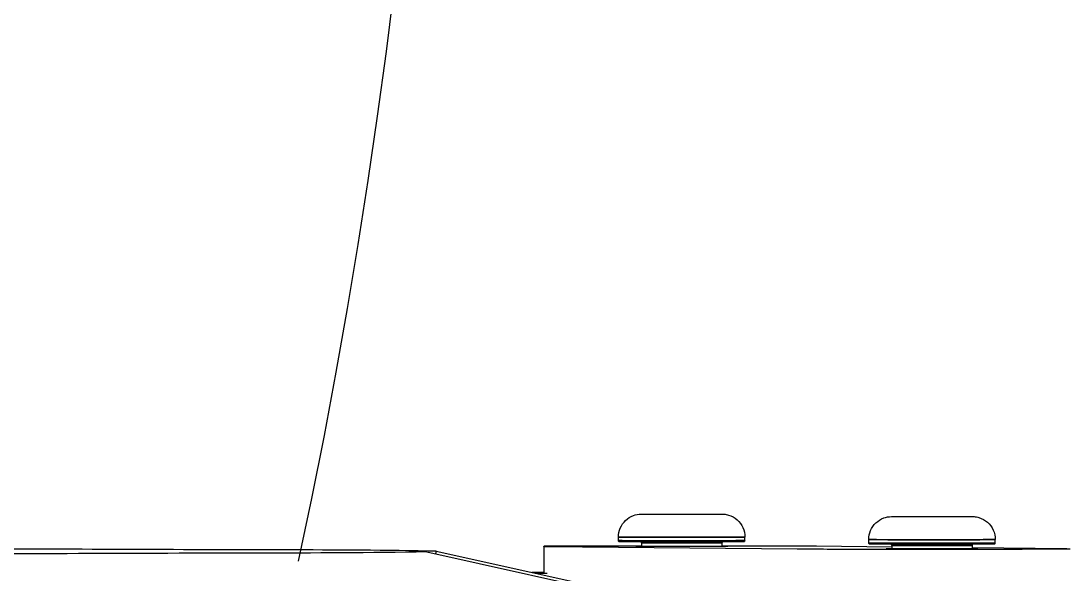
# Model space of a CAD drawing. Header units: millimetres. Extents: x 13935 to 21534, y -198 to 9202.
# Drawn here: x 15318.09 to 15363.69, y 1910.23 to 1934.26 of the extents above; entities that cross this region are included whole.
import ezdxf

# ---------------------------------------------------------------- set-up
doc = ezdxf.new("R2010")
doc.units = ezdxf.units.MM
doc.header["$LTSCALE"] = 326.7
doc.linetypes.add('DASHED', pattern=[0.2, 0.1, -0.1])
doc.layers.get('0').update_dxf_attribs({"linetype": 'CONTINUOUS'})

msp = doc.modelspace()

# ---------------------------------------------------------------- linework, layer by layer
at = {"color": 0, "linetype": 'Continuous', "lineweight": 30}
for p, q in [((15344.05925, 1911.68231), (15344.05925, 1911.83231)), ((15349.55194, 1911.83188), (15349.55925, 1911.83231)), ((15349.55925, 1911.68231), (15349.55925, 1911.83231)), ((15340.80925, 1911.43231), (15340.80925, 1910.23231)), ((15340.9474, 1911.4296), (15351.82833, 1911.32419)), ((15344.05925, 1911.68231), (15344.0632, 1911.68262)), ((15344.12671, 1911.63165), (15344.11968, 1911.63179)), ((15344.14351, 1911.6314), (15344.12671, 1911.63165)), ((15344.20231, 1911.63082), (15344.14351, 1911.6314)), ((15344.51377, 1911.6293), (15344.20231, 1911.63082)), ((15345.02874, 1911.62802), (15344.51377, 1911.6293)), ((15345.05925, 1911.5824), (15345.06022, 1911.58237)), ((15345.05925, 1911.58231), (15345.05925, 1911.43028)), ((15345.07161, 1911.58196), (15345.0726, 1911.58195)), ((15345.07161, 1911.58196), (15345.07214, 1911.58195)), ((15346.8205, 1911.6266), (15346.81236, 1911.6266)), ((15348.55261, 1911.58199), (15348.5515, 1911.58196)), ((15348.55925, 1911.5824), (15348.55458, 1911.58204)), ((15348.5546, 1911.58213), (15348.55897, 1911.58234)), ((15348.55925, 1911.58231), (15348.55925, 1911.43028)), ((15348.5895, 1911.62801), (15348.58248, 1911.628)), ((15348.60092, 1911.62804), (15348.5895, 1911.62801)), ((15348.60516, 1911.62805), (15348.60025, 1911.62804)), ((15348.60599, 1911.62805), (15348.60092, 1911.62804)), ((15349.55191, 1911.68188), (15349.55708, 1911.68208)), ((15349.55925, 1911.68218), (15349.55527, 1911.68187)), ((15349.55708, 1911.68208), (15349.55891, 1911.68222)), ((15349.5577, 1911.68222), (15349.55925, 1911.68231)), ((15355.93947, 1911.40335), (15352.6711, 1911.43502)), ((15354.94018, 1911.57689), (15354.94018, 1911.72689)), ((15354.94018, 1911.57689), (15354.94413, 1911.57721)), ((15355.00765, 1911.52624), (15355.00061, 1911.52638)), ((15355.02444, 1911.52598), (15355.00765, 1911.52624)), ((15355.08324, 1911.52541), (15355.02444, 1911.52598)), ((15355.3947, 1911.52389), (15355.08324, 1911.52541)), ((15355.90967, 1911.52261), (15355.3947, 1911.52389)), ((15355.94018, 1911.47699), (15355.94116, 1911.47695)), ((15355.94018, 1911.47689), (15355.94018, 1911.32486)), ((15355.95254, 1911.47655), (15355.95353, 1911.47654)), ((15355.95254, 1911.47655), (15355.95308, 1911.47654)), ((15357.70144, 1911.52118), (15357.69329, 1911.52118)), ((15358.97029, 1911.31449), (15359.44615, 1911.31476)), ((15359.43354, 1911.47657), (15359.43243, 1911.47655)), ((15359.44018, 1911.47699), (15359.43551, 1911.47662)), ((15359.43554, 1911.47672), (15359.4399, 1911.47692)), ((15359.44018, 1911.47689), (15359.44018, 1911.32486)), ((15363.55204, 1911.3296), (15359.44018, 1911.36944)), ((15359.47043, 1911.5226), (15359.46341, 1911.52259)), ((15359.48185, 1911.52262), (15359.47043, 1911.5226)), ((15359.4861, 1911.52263), (15359.48119, 1911.52262)), ((15359.48693, 1911.52263), (15359.48185, 1911.52262)), ((15360.43284, 1911.57647), (15360.43801, 1911.57666)), ((15360.43288, 1911.72647), (15360.44018, 1911.72689)), ((15360.44018, 1911.57677), (15360.43621, 1911.57645)), ((15360.43801, 1911.57666), (15360.43985, 1911.5768)), ((15360.43864, 1911.5768), (15360.44018, 1911.57689)), ((15360.44018, 1911.57689), (15360.44018, 1911.72689)), ((15335.72924, 1911.19152), (15347.306, 1908.62706)), ((15335.83574, 1911.22498), (15335.77088, 1911.22637)), ((15336.12851, 1911.20305), (15336.10768, 1911.10832)), ((15347.33, 1908.73603), (15336.12851, 1911.20305)), ((15340.30017, 1910.3074), (15340.78184, 1910.30564)), ((15340.82477, 1910.28988), (15340.37415, 1910.29175)), ((15340.5021, 1910.27023), (15340.82901, 1910.26858)), ((15340.78184, 1910.30564), (15340.81036, 1910.30554)), ((15340.80942, 1910.26856), (15340.95611, 1910.26793))]:
    msp.add_line(p, q, dxfattribs=at)
for points in [[(15344.11968, 1911.63179), (15344.11478, 1911.63192), (15344.11289, 1911.63198), (15344.11127, 1911.63204), (15344.10986, 1911.6321), (15344.10858, 1911.63216), (15344.10733, 1911.63223), (15344.10601, 1911.63233), (15344.1044, 1911.63249), (15344.10211, 1911.63278), (15344.09834, 1911.63349), (15344.09139, 1911.63559), (15344.08167, 1911.6406), (15344.07414, 1911.64671), (15344.06392, 1911.6612), (15344.05933, 1911.67953), (15344.05925, 1911.68218)], [(15355.00061, 1911.52638), (15354.99571, 1911.5265), (15354.99382, 1911.52656), (15354.9922, 1911.52662), (15354.99079, 1911.52668), (15354.98951, 1911.52675), (15354.98827, 1911.52682), (15354.98694, 1911.52692), (15354.98533, 1911.52707), (15354.98304, 1911.52737), (15354.97927, 1911.52807), (15354.97232, 1911.53018), (15354.9626, 1911.53518), (15354.95507, 1911.54129), (15354.94485, 1911.55579), (15354.94026, 1911.57412), (15354.94018, 1911.57677)]]:
    msp.add_lwpolyline(points, dxfattribs=at)
for centre, radius, start, end in [((15344.10851, 1913.5293), 1.69794, 268.809784, 268.988835), ((15344.12861, 1914.67005), 2.83887, 268.989702, 269.161128), ((15345.07878, 1912.10826), 0.52643, 268.419902, 268.772553), ((15345.10053, 1913.17131), 1.5897, 268.80958, 269.293627), ((15345.09041, 1912.65098), 1.06919, 268.798863, 268.992074), ((15348.54243, 1912.00559), 0.42373, 271.375865, 271.64276), ((15349.54005, 1912.09443), 0.41284, 271.645929, 271.898304), ((15349.54508, 1911.94306), 0.26139, 271.894584, 272.235022), ((15349.50794, 1911.68251), 0.0513, 340.374133, 359.630601), ((15354.98945, 1913.42388), 1.69794, 268.809784, 268.988835), ((15355.00954, 1914.56463), 2.83887, 268.989702, 269.161128), ((15355.95971, 1912.00285), 0.52643, 268.419902, 268.772553), ((15355.98146, 1913.06589), 1.5897, 268.80958, 269.293627), ((15355.97135, 1912.54557), 1.06919, 268.798863, 268.992074), ((15359.42337, 1911.90018), 0.42373, 271.375865, 271.64276), ((15360.42098, 1911.98901), 0.41284, 271.645929, 271.898304), ((15360.42601, 1911.83764), 0.26139, 271.894584, 272.235022), ((15360.38887, 1911.5771), 0.0513, 340.374133, 359.630601)]:
    msp.add_arc(centre, radius, start, end, dxfattribs=at)
at = {"color": 0, "linetype": 'DASHED', "lineweight": 30}
for points, knots in [([(15180.99629, 1911.17528), (15177.41725, 1997.76901), (15190.46683, 2253.68755), (15299.93242, 2594.4473), (15490.6806, 2870.90587), (15562.92694, 3023.93134), (15573.71318, 3098.86474)], [0, 0, 0, 0, 0.2061031, 0.6023576, 0.82600046, 1, 1, 1, 1]), ([(15330.15104, 1910.7819), (15342.79479, 1968.91718), (15320.99332, 2139.96538), (15403.70649, 2386.80606), (15537.73478, 2647.21535), (15678.64948, 2868.77902), (15732.0428, 3024.11886), (15740.65333, 3092.63458)], [0, 0, 0, 0, 0.14821258, 0.38491573, 0.60724323, 0.8431871, 1, 1, 1, 1])]:
    msp.add_open_spline(points, degree=3, knots=knots, dxfattribs=at)
at = {"color": 0, "linetype": 'Continuous', "lineweight": 30}
for points, knots in [([(15344.05925, 1911.83231), (15344.05925, 1911.96658), (15344.11482, 1912.23816), (15344.35119, 1912.577), (15344.68267, 1912.78423), (15344.92963, 1912.82961), (15345.04147, 1912.83233)], [0, 0, 0, 0, 0.26103033, 0.52182759, 0.78251168, 1, 1, 1, 1]), ([(15345.04147, 1912.83233), (15345.13902, 1912.83471), (15345.44218, 1912.83371), (15346.01726, 1912.83626), (15346.76994, 1912.83597), (15347.43546, 1912.83591), (15347.92512, 1912.83516), (15348.20817, 1912.83471), (15348.41199, 1912.83364), (15348.54674, 1912.83347), (15348.68263, 1912.82877), (15348.918, 1912.78429), (15349.23673, 1912.60937), (15349.49744, 1912.25977), (15349.55925, 1911.97362), (15349.55925, 1911.83231)], [0, 0, 0, 0, 0.05764178, 0.17905606, 0.33973307, 0.50225934, 0.57219939, 0.62898685, 0.66946317, 0.6926044, 0.70858674, 0.74974056, 0.83310538, 0.91652363, 1, 1, 1, 1]), ([(15354.94018, 1911.72689), (15354.94018, 1911.86116), (15354.99575, 1912.13274), (15355.23212, 1912.47159), (15355.5636, 1912.67882), (15355.81056, 1912.72419), (15355.9224, 1912.72692)], [0, 0, 0, 0, 0.26103033, 0.52182759, 0.78251168, 1, 1, 1, 1]), ([(15355.9224, 1912.72692), (15356.01995, 1912.72929), (15356.32311, 1912.72829), (15356.89819, 1912.73084), (15357.65087, 1912.73055), (15358.31639, 1912.7305), (15358.80605, 1912.72975), (15359.0891, 1912.72929), (15359.29293, 1912.72822), (15359.42767, 1912.72806), (15359.56356, 1912.72336), (15359.79893, 1912.67888), (15360.11766, 1912.50395), (15360.37837, 1912.15436), (15360.44018, 1911.86821), (15360.44018, 1911.72689)], [0, 0, 0, 0, 0.05764178, 0.17905606, 0.33973307, 0.50225934, 0.57219939, 0.62898685, 0.66946317, 0.6926044, 0.70858674, 0.74974056, 0.83310538, 0.91652363, 1, 1, 1, 1]), ([(15344.07856, 1911.83162), (15344.07374, 1911.83171), (15344.06958, 1911.8339), (15344.05935, 1911.8307), (15344.05927, 1911.83231)], [0, 0, 0, 0, 0.74911146, 1, 1, 1, 1]), ([(15344.05927, 1911.83231), (15344.0593, 1911.83114), (15344.06678, 1911.83336), (15344.06975, 1911.8318), (15344.07324, 1911.83172)], [0, 0, 0, 0, 0.25078398, 1, 1, 1, 1]), ([(15344.07855, 1911.83162), (15344.16712, 1911.83005), (15344.4388, 1911.82967), (15344.96701, 1911.82762), (15345.7072, 1911.82696), (15346.85795, 1911.82614), (15348.11679, 1911.82732), (15349.07509, 1911.82808), (15349.43973, 1911.83061)], [0, 0, 0, 0, 0.04956801, 0.15202118, 0.29558109, 0.46376009, 0.79595044, 1, 1, 1, 1]), ([(15349.43973, 1911.83061), (15349.07997, 1911.82811), (15348.13313, 1911.82743), (15346.62989, 1911.82534), (15345.20547, 1911.82908), (15344.36802, 1911.82733), (15344.08705, 1911.83148)], [0, 0, 0, 0, 0.20164259, 0.53066572, 0.84250938, 1, 1, 1, 1]), ([(15349.54889, 1911.8318), (15349.5435, 1911.83167), (15349.50711, 1911.83107), (15349.47072, 1911.83083), (15349.43973, 1911.83061)], [0, 0, 0, 0, 0.14837417, 1, 1, 1, 1]), ([(15349.43973, 1911.83061), (15349.45251, 1911.8307), (15349.48891, 1911.83101), (15349.52531, 1911.83123), (15349.54893, 1911.8318)], [0, 0, 0, 0, 0.350985, 1, 1, 1, 1]), ([(15335.77088, 1911.22637), (15333.55492, 1911.27176), (15326.6351, 1911.2777), (15313.01846, 1911.33832), (15293.62579, 1911.35691), (15262.46473, 1911.38352), (15226.46497, 1911.36564), (15198.45692, 1911.33155), (15186.92057, 1911.27976)], [0, 0, 0, 0, 0.04467067, 0.13945413, 0.27444598, 0.43551471, 0.76748922, 1, 1, 1, 1]), ([(15340.80884, 1911.43231), (15340.80845, 1911.42943), (15340.82804, 1911.43485), (15340.84642, 1911.42857), (15340.89417, 1911.43125), (15340.92728, 1911.4298), (15340.9474, 1911.4296)], [0, 0, 0, 0, 0.06283277, 0.25158768, 0.56459482, 1, 1, 1, 1]), ([(15345.05228, 1911.44445), (15344.7566, 1911.44425), (15344.18749, 1911.44379), (15343.37415, 1911.44278), (15342.64763, 1911.44152), (15342.10506, 1911.44025), (15341.728, 1911.43908), (15341.49231, 1911.43823), (15341.29037, 1911.43729), (15341.12316, 1911.4365), (15340.9924, 1911.43521), (15340.90516, 1911.43512), (15340.85565, 1911.43339), (15340.83, 1911.43457), (15340.81882, 1911.4312), (15340.80906, 1911.43392), (15340.80884, 1911.43231)], [0, 0, 0, 0, 0.20903728, 0.40234007, 0.57500145, 0.72266014, 0.7859189, 0.84157059, 0.88927526, 0.92871905, 0.95968462, 0.98198471, 0.98983168, 0.99545755, 0.99885013, 1, 1, 1, 1]), ([(15344.10209, 1911.68129), (15344.09585, 1911.68136), (15344.08551, 1911.68182), (15344.07108, 1911.68108), (15344.06485, 1911.68299), (15344.05938, 1911.68141), (15344.05927, 1911.68231)], [0, 0, 0, 0, 0.43654574, 0.74878668, 0.93660223, 1, 1, 1, 1]), ([(15349.55191, 1911.68188), (15349.46922, 1911.67949), (15349.19636, 1911.6805), (15348.65066, 1911.67718), (15347.86707, 1911.67709), (15346.65591, 1911.67586), (15345.38505, 1911.67846), (15344.4347, 1911.67735), (15344.10209, 1911.68129)], [0, 0, 0, 0, 0.04553657, 0.15017437, 0.30041736, 0.47687317, 0.81689027, 1, 1, 1, 1]), ([(15345.05722, 1911.43027), (15345.02154, 1911.43041), (15344.96367, 1911.43228), (15344.87459, 1911.42781), (15344.84828, 1911.4367), (15344.80723, 1911.42852), (15344.81048, 1911.43231)], [0, 0, 0, 0, 0.4337479, 0.75029849, 0.93926541, 1, 1, 1, 1]), ([(15346.81236, 1911.6266), (15346.65074, 1911.6266), (15346.05573, 1911.62671), (15345.46072, 1911.62721), (15345.02734, 1911.62802)], [0, 0, 0, 0, 0.27163695, 1, 1, 1, 1]), ([(15347.23595, 1911.42818), (15347.0233, 1911.42808), (15346.29705, 1911.42809), (15345.5708, 1911.42829), (15345.05722, 1911.43027)], [0, 0, 0, 0, 0.29281674, 1, 1, 1, 1]), ([(15345.06426, 1911.58203), (15345.06302, 1911.58206), (15345.06191, 1911.5826), (15345.0593, 1911.58189), (15345.05927, 1911.58231)], [0, 0, 0, 0, 0.7477554, 1, 1, 1, 1]), ([(15345.05935, 1911.58237), (15345.06018, 1911.58218), (15345.0631, 1911.58225), (15345.06596, 1911.58207), (15345.068, 1911.58203)], [0, 0, 0, 0, 0.29342053, 1, 1, 1, 1]), ([(15345.07214, 1911.58195), (15345.26739, 1911.57856), (15345.85434, 1911.58077), (15346.82893, 1911.5781), (15347.73552, 1911.57842), (15348.30841, 1911.58092), (15348.49363, 1911.58075), (15348.55159, 1911.58205)], [0, 0, 0, 0, 0.16836743, 0.50603011, 0.8403218, 0.9500091, 1, 1, 1, 1]), ([(15348.5515, 1911.58196), (15348.49468, 1911.58069), (15348.31341, 1911.58082), (15347.75141, 1911.57835), (15346.85597, 1911.57824), (15345.88038, 1911.58002), (15345.28552, 1911.579), (15345.08093, 1911.58173)], [0, 0, 0, 0, 0.04913252, 0.15667222, 0.48581693, 0.8231371, 1, 1, 1, 1]), ([(15348.58248, 1911.628), (15348.45291, 1911.62776), (15347.86558, 1911.62689), (15347.27826, 1911.6266), (15346.8205, 1911.6266)], [0, 0, 0, 0, 0.22061178, 1, 1, 1, 1]), ([(15348.56203, 1911.43027), (15348.48085, 1911.42996), (15348.03883, 1911.42872), (15347.5968, 1911.42834), (15347.23595, 1911.42818)], [0, 0, 0, 0, 0.18365672, 1, 1, 1, 1]), ([(15348.80808, 1911.43231), (15348.80442, 1911.42858), (15348.78008, 1911.43633), (15348.73736, 1911.42809), (15348.65848, 1911.43216), (15348.59774, 1911.43041), (15348.56203, 1911.43027)], [0, 0, 0, 0, 0.06373804, 0.25108075, 0.56468747, 1, 1, 1, 1]), ([(15352.6711, 1911.43502), (15352.49148, 1911.43676), (15351.12242, 1911.44242), (15349.75335, 1911.44368), (15348.56392, 1911.44445)], [0, 0, 0, 0, 0.13120594, 1, 1, 1, 1]), ([(15349.50541, 1911.632), (15349.41785, 1911.62856), (15349.11791, 1911.63166), (15348.81818, 1911.62845), (15348.60599, 1911.62805)], [0, 0, 0, 0, 0.29226707, 1, 1, 1, 1]), ([(15349.55626, 1911.66528), (15349.55164, 1911.65237), (15349.53495, 1911.63505), (15349.51418, 1911.63231), (15349.50731, 1911.63204)], [0, 0, 0, 0, 0.66602955, 1, 1, 1, 1]), ([(15351.82833, 1911.32419), (15352.7023, 1911.31572), (15355.08301, 1911.31733), (15357.46364, 1911.3138), (15358.97029, 1911.31449)], [0, 0, 0, 0, 0.36712801, 1, 1, 1, 1]), ([(15354.95949, 1911.72621), (15354.95467, 1911.72629), (15354.95051, 1911.72848), (15354.94028, 1911.72528), (15354.9402, 1911.72689)], [0, 0, 0, 0, 0.74911146, 1, 1, 1, 1]), ([(15354.9402, 1911.72689), (15354.94023, 1911.72572), (15354.94772, 1911.72795), (15354.95068, 1911.72638), (15354.95418, 1911.72631)], [0, 0, 0, 0, 0.25078398, 1, 1, 1, 1]), ([(15354.98302, 1911.57587), (15354.97679, 1911.57595), (15354.96644, 1911.57641), (15354.95201, 1911.57566), (15354.94578, 1911.57757), (15354.94031, 1911.576), (15354.9402, 1911.57689)], [0, 0, 0, 0, 0.43654574, 0.74878668, 0.93660223, 1, 1, 1, 1]), ([(15354.95948, 1911.72621), (15355.04805, 1911.72463), (15355.31974, 1911.72426), (15355.84794, 1911.72221), (15356.58814, 1911.72154), (15357.73888, 1911.72072), (15358.99772, 1911.72191), (15359.95602, 1911.72267), (15360.32066, 1911.7252)], [0, 0, 0, 0, 0.04956801, 0.15202118, 0.29558109, 0.46376009, 0.79595044, 1, 1, 1, 1]), ([(15360.32067, 1911.7252), (15359.9609, 1911.7227), (15359.01406, 1911.72202), (15357.51082, 1911.71992), (15356.0864, 1911.72366), (15355.24895, 1911.72192), (15354.96798, 1911.72607)], [0, 0, 0, 0, 0.20164259, 0.53066572, 0.84250938, 1, 1, 1, 1]), ([(15360.43284, 1911.57647), (15360.35016, 1911.57408), (15360.07729, 1911.57509), (15359.5316, 1911.57177), (15358.748, 1911.57167), (15357.53684, 1911.57045), (15356.26599, 1911.57304), (15355.31564, 1911.57193), (15354.98302, 1911.57587)], [0, 0, 0, 0, 0.04553657, 0.15017437, 0.30041736, 0.47687317, 0.81689027, 1, 1, 1, 1]), ([(15355.93815, 1911.32486), (15355.90247, 1911.325), (15355.8446, 1911.32686), (15355.75553, 1911.3224), (15355.72921, 1911.33128), (15355.68816, 1911.3231), (15355.69141, 1911.32689)], [0, 0, 0, 0, 0.4337479, 0.75029849, 0.93926541, 1, 1, 1, 1]), ([(15357.69329, 1911.52118), (15357.53167, 1911.52118), (15356.93666, 1911.5213), (15356.34166, 1911.5218), (15355.90828, 1911.5226)], [0, 0, 0, 0, 0.27163695, 1, 1, 1, 1]), ([(15358.11689, 1911.32276), (15357.90423, 1911.32266), (15357.17798, 1911.32268), (15356.45173, 1911.32288), (15355.93815, 1911.32486)], [0, 0, 0, 0, 0.29281674, 1, 1, 1, 1]), ([(15355.94519, 1911.47662), (15355.94395, 1911.47665), (15355.94284, 1911.47719), (15355.94024, 1911.47648), (15355.9402, 1911.47689)], [0, 0, 0, 0, 0.7477554, 1, 1, 1, 1]), ([(15355.94028, 1911.47695), (15355.94111, 1911.47676), (15355.94403, 1911.47683), (15355.94689, 1911.47666), (15355.94893, 1911.47662)], [0, 0, 0, 0, 0.29342053, 1, 1, 1, 1]), ([(15355.95308, 1911.47654), (15356.14832, 1911.47315), (15356.73528, 1911.47536), (15357.70986, 1911.47269), (15358.61645, 1911.473), (15359.18934, 1911.4755), (15359.37456, 1911.47533), (15359.43252, 1911.47664)], [0, 0, 0, 0, 0.16836743, 0.50603011, 0.8403218, 0.9500091, 1, 1, 1, 1]), ([(15359.43243, 1911.47655), (15359.37561, 1911.47527), (15359.19434, 1911.47541), (15358.63234, 1911.47294), (15357.7369, 1911.47282), (15356.76131, 1911.47461), (15356.16645, 1911.47359), (15355.96186, 1911.47631)], [0, 0, 0, 0, 0.04913252, 0.15667222, 0.48581693, 0.8231371, 1, 1, 1, 1]), ([(15359.46341, 1911.52259), (15359.33384, 1911.52235), (15358.74651, 1911.52147), (15358.15919, 1911.52119), (15357.70144, 1911.52118)], [0, 0, 0, 0, 0.22061178, 1, 1, 1, 1]), ([(15359.44297, 1911.32486), (15359.36179, 1911.32455), (15358.91976, 1911.3233), (15358.47773, 1911.32293), (15358.11689, 1911.32276)], [0, 0, 0, 0, 0.18365672, 1, 1, 1, 1]), ([(15359.68901, 1911.32689), (15359.68535, 1911.32316), (15359.66101, 1911.33092), (15359.61829, 1911.32267), (15359.53941, 1911.32675), (15359.47867, 1911.32499), (15359.44297, 1911.32486)], [0, 0, 0, 0, 0.06373804, 0.25108075, 0.56468747, 1, 1, 1, 1]), ([(15359.44615, 1911.31476), (15359.74197, 1911.31495), (15360.31127, 1911.31542), (15361.12488, 1911.31642), (15361.85155, 1911.31768), (15362.39425, 1911.31896), (15362.77138, 1911.32012), (15363.00714, 1911.32097), (15363.20916, 1911.32192), (15363.37643, 1911.3227), (15363.50711, 1911.324), (15363.59433, 1911.32408), (15363.64359, 1911.32582), (15363.66929, 1911.32463), (15363.68006, 1911.328), (15363.69004, 1911.3253), (15363.69012, 1911.32689)], [0, 0, 0, 0, 0.20910958, 0.40242522, 0.57511915, 0.72277776, 0.78603843, 0.84170717, 0.88942033, 0.92888414, 0.9598358, 0.98209423, 0.98991329, 0.99550623, 0.99886879, 1, 1, 1, 1]), ([(15360.38634, 1911.52659), (15360.29879, 1911.52315), (15359.99885, 1911.52625), (15359.69911, 1911.52303), (15359.48693, 1911.52263)], [0, 0, 0, 0, 0.29226707, 1, 1, 1, 1]), ([(15360.32066, 1911.7252), (15360.33344, 1911.72529), (15360.36984, 1911.72559), (15360.40625, 1911.72582), (15360.42986, 1911.72639)], [0, 0, 0, 0, 0.350985, 1, 1, 1, 1]), ([(15360.42983, 1911.72639), (15360.42443, 1911.72626), (15360.38804, 1911.72566), (15360.35166, 1911.72541), (15360.32067, 1911.7252)], [0, 0, 0, 0, 0.14837417, 1, 1, 1, 1]), ([(15360.4372, 1911.55987), (15360.43257, 1911.54696), (15360.41588, 1911.52964), (15360.39511, 1911.5269), (15360.38824, 1911.52663)], [0, 0, 0, 0, 0.66602955, 1, 1, 1, 1]), ([(15335.72906, 1911.19156), (15333.27505, 1911.14366), (15325.63384, 1911.13788), (15310.67794, 1911.0751), (15289.58061, 1911.05784), (15256.66938, 1911.03308), (15220.65941, 1911.06805), (15193.24432, 1911.08819), (15182.83008, 1911.1616)], [0, 0, 0, 0, 0.04815866, 0.14991542, 0.29345608, 0.46210001, 0.79565975, 1, 1, 1, 1]), ([(15336.1654, 1911.21309), (15336.15059, 1911.21447), (15336.04076, 1911.22063), (15335.93081, 1911.22286), (15335.83574, 1911.22498)], [0, 0, 0, 0, 0.1352359, 1, 1, 1, 1])]:
    msp.add_open_spline(points, degree=3, knots=knots, dxfattribs=at)
for points in [[(15345.05439, 1911.6038), (15345.04929, 1911.61454), (15345.03952, 1911.62379), (15345.02856, 1911.62838)], [(15345.05925, 1911.5824), (15345.05924, 1911.58972), (15345.05753, 1911.5972), (15345.05439, 1911.6038)], [(15348.57059, 1911.61401), (15348.56349, 1911.60536), (15348.55927, 1911.5936), (15348.55925, 1911.5824)], [(15348.58925, 1911.62813), (15348.5821, 1911.62501), (15348.57554, 1911.62004), (15348.57059, 1911.61401)], [(15355.93533, 1911.49839), (15355.93023, 1911.50912), (15355.92046, 1911.51837), (15355.9095, 1911.52297)], [(15355.94018, 1911.47699), (15355.94017, 1911.4843), (15355.93847, 1911.49178), (15355.93533, 1911.49839)], [(15359.45152, 1911.5086), (15359.44442, 1911.49995), (15359.4402, 1911.48818), (15359.44018, 1911.47699)], [(15359.47018, 1911.52271), (15359.46303, 1911.51959), (15359.45647, 1911.51463), (15359.45152, 1911.5086)]]:
    msp.add_open_spline(points, degree=3, dxfattribs=at)

doc.saveas('drawing.dxf')
